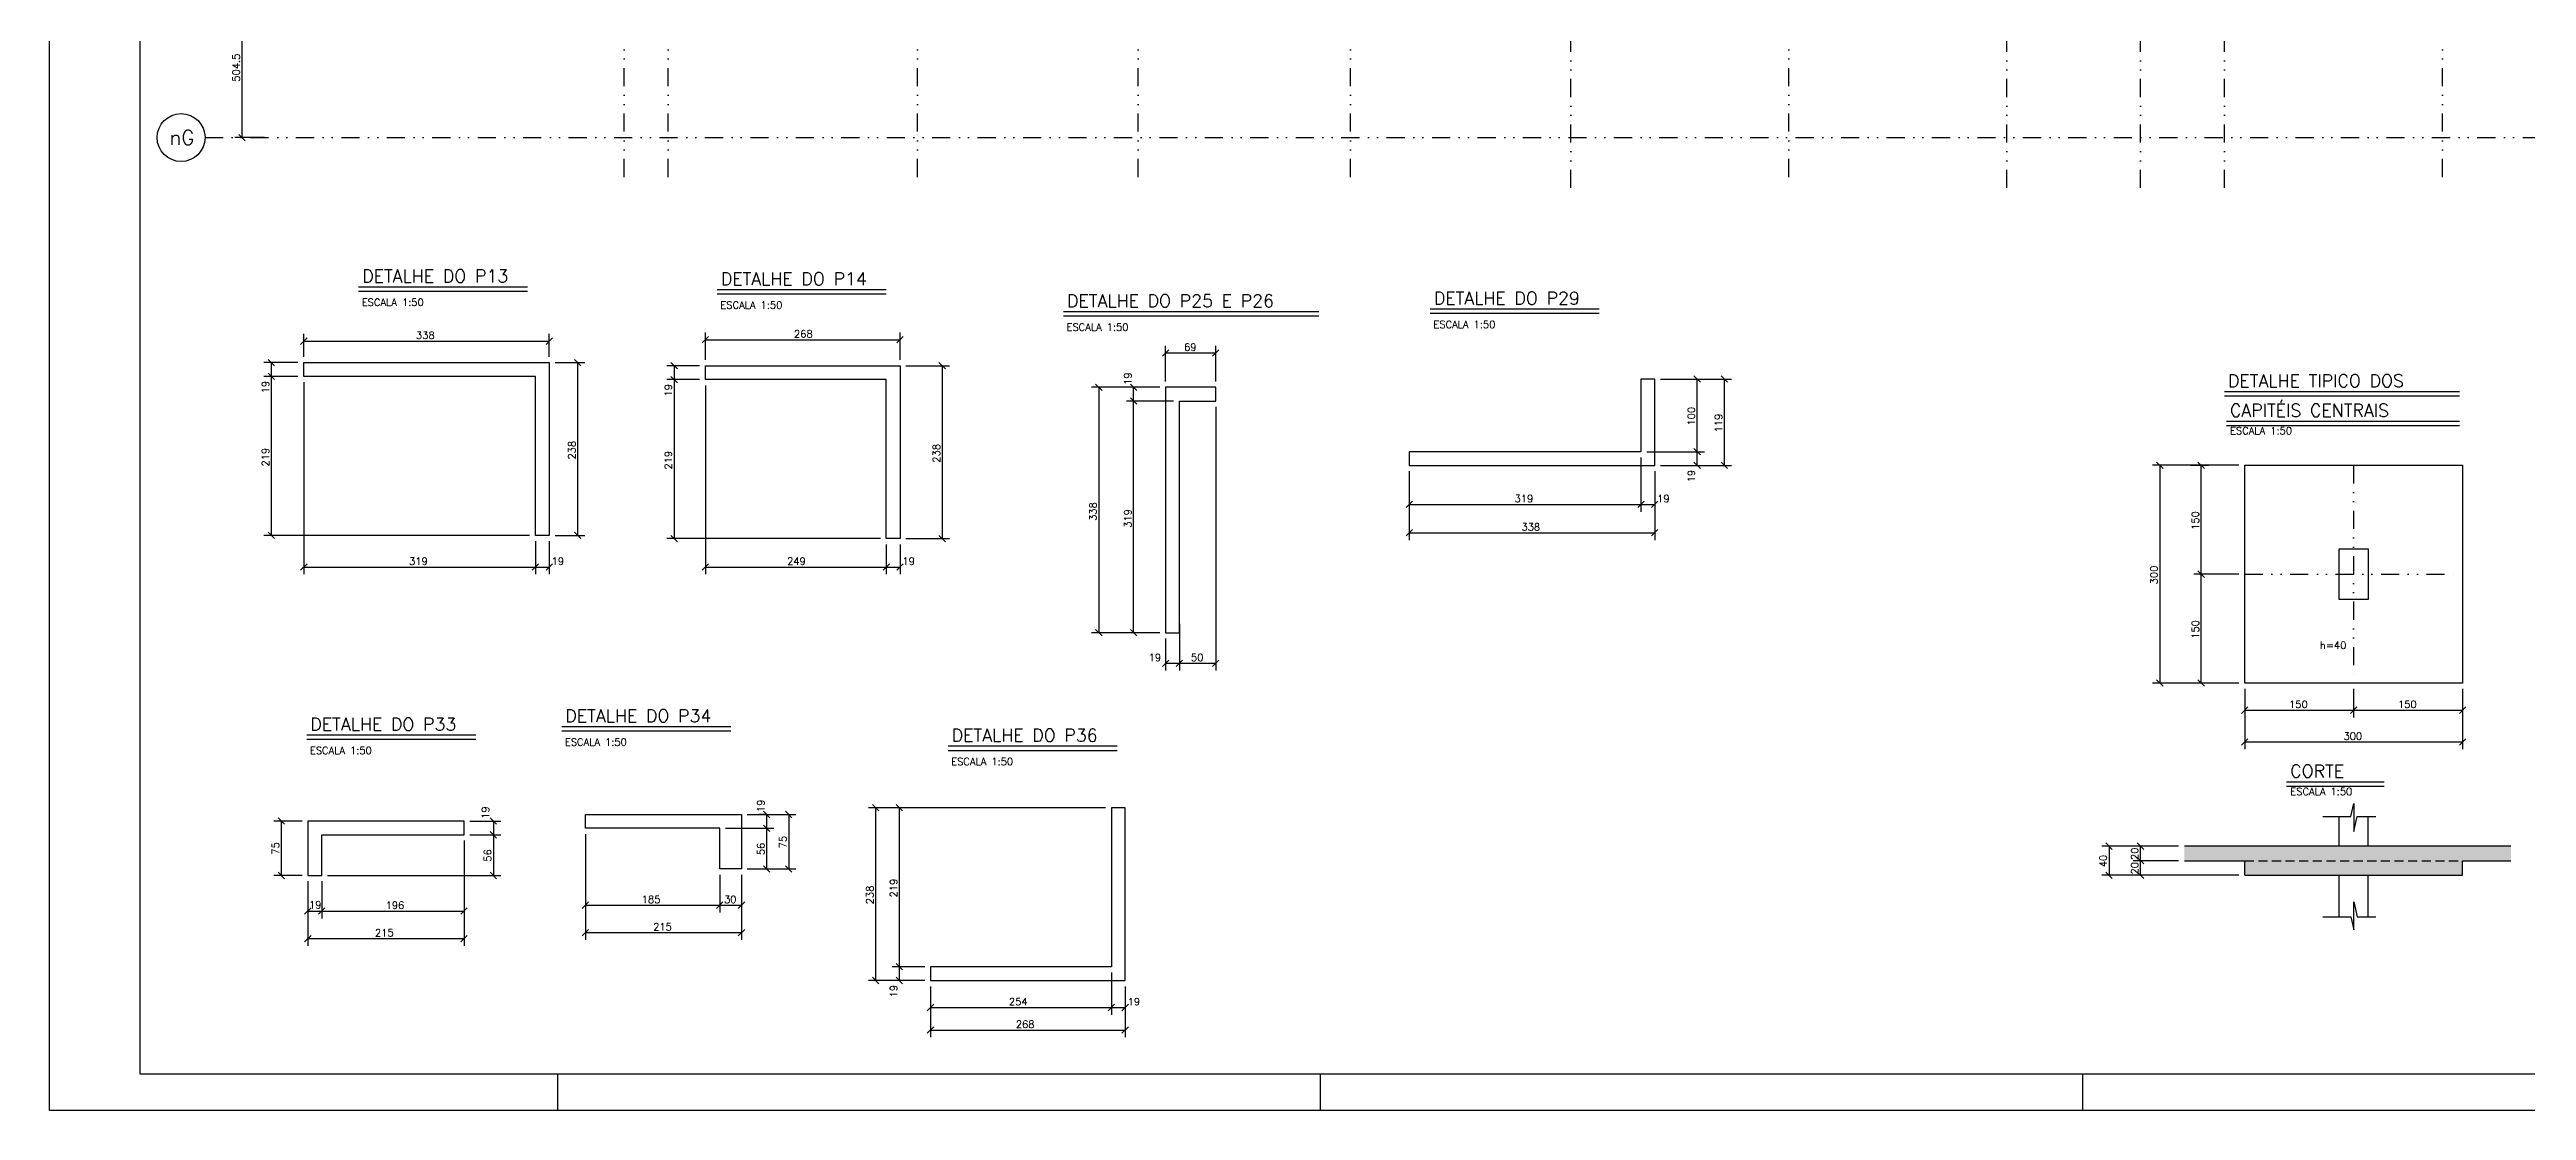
# Model space of a CAD drawing. Extents: x 550200 to 565075, y 404 to 10916.
# Drawn here: x 550200 to 558727, y 404 to 4057 of the extents above; entities that cross this region are included whole.
import ezdxf

# ---------------------------------------------------------------- set-up
doc = ezdxf.new("R2010")
doc.units = 0
doc.header["$LTSCALE"] = 125
doc.header["$MEASUREMENT"] = 0
doc.linetypes.add('DIVIDE', pattern=[1.25, 0.5, -0.25, 0, -0.25, 0, -0.25])
doc.linetypes.add('HIDDEN', pattern=[0.375, 0.25, -0.125])
doc.layers.get('0').update_dxf_attribs({"linetype": 'CONTINUOUS'})
for name, color, linetype in [('205', 14, 'DIVIDE'), ('210', 7, 'HIDDEN'), ('216', 7, 'CONTINUOUS'), ('220', 4, 'CONTINUOUS'), ('221', 5, 'CONTINUOUS'), ('222', 6, 'CONTINUOUS'), ('238', 11, 'CONTINUOUS'), ('250', 5, 'CONTINUOUS'), ('253', 253, 'CONTINUOUS')]:
    doc.layers.add(name, color=color, linetype=linetype)
doc.styles.get("Standard").update_dxf_attribs({"font": 'ROMANS.SHX'})

msp = doc.modelspace()

# ---------------------------------------------------------------- linework, layer by layer
for p, q in [((550199.9, 403.9), (550199.9, 10916.4)), ((551949.9, 403.9), (551949.9, 528.9)), ((554574.9, 403.9), (554574.9, 528.9)), ((557199.9, 403.9), (557199.9, 528.9)), ((565074.9, 403.9), (550199.9, 403.9))]:
    msp.add_line(p, q)
at = {"layer": '205'}
for p, q in [((552178.2, 3617.8), (552178.2, 10272.7)), ((553187.7, 3617.8), (553187.7, 10272.7)), ((553947.2, 3617.8), (553947.2, 10272.7)), ((554678.2, 3617.8), (554678.2, 10272.7)), ((555437.7, 3580.3), (555437.7, 10272.7)), ((556187.7, 3617.8), (556187.7, 10272.7)), ((556937.7, 3580.3), (556937.7, 10272.7)), ((557687.7, 3580.3), (557687.7, 10272.7)), ((558437.7, 3617.8), (558437.7, 10272.7)), ((557398.7, 3580.3), (557398.7, 10031)), ((552329.2, 3617.8), (552328.2, 7765.5)), ((550735.3, 3753.9), (560263.5, 3753.9)), ((558132.1, 2625.5), (558132.1, 1875.5)), ((557757.1, 2250.5), (558507.1, 2250.5))]:
    msp.add_line(p, q, dxfattribs=at)
at = {"layer": '210'}
msp.add_line((557757.1, 1263.8), (558507.1, 1263.8), dxfattribs=at)
at = {"layer": '216'}
for p, q in [((550851.3, 3765), (550873.4, 3742.9)), ((550952.2, 2989.9), (550974.3, 2967.8)), ((551064.2, 3041.8), (551086.3, 3063.9)), ((551909.2, 3041.8), (551931.3, 3063.9)), ((552029.3, 2967.8), (552007.2, 2989.9)), ((552446.8, 3046.7), (552468.9, 3068.8)), ((553116.8, 3046.7), (553138.9, 3068.8)), ((554031, 3001.1), (554053.1, 3023.2)), ((554203.5, 3001.1), (554225.6, 3023.2)), ((550952.2, 2942.4), (550974.3, 2920.3)), ((550952.2, 2942.4), (550974.3, 2920.3)), ((552339.2, 2979.2), (552361.3, 2957.1)), ((552339.2, 2931.7), (552361.3, 2909.6)), ((552339.2, 2931.7), (552361.3, 2909.6)), ((553261.9, 2979.2), (553284, 2957.1)), ((553801.2, 2905), (553823.2, 2882.9)), ((553943.1, 2882.9), (553921, 2905)), ((555883.1, 2911.3), (555861, 2933.4)), ((555976.8, 2911.3), (555954.7, 2933.4)), ((553943.1, 2835.4), (553921, 2857.5)), ((553943.1, 2835.4), (553921, 2857.5)), ((555883.1, 2661.3), (555861, 2683.4)), ((555883.1, 2661.3), (555861, 2683.4)), ((555883.1, 2613.8), (555861, 2635.9)), ((555976.8, 2613.8), (555954.7, 2635.9)), ((557453.8, 2636.6), (557475.9, 2614.5)), ((557618.3, 2614.5), (557596.2, 2636.6)), ((554870, 2479.6), (554892, 2501.7)), ((555667.5, 2479.6), (555689.5, 2501.7)), ((555667.5, 2479.6), (555689.5, 2501.7)), ((555715, 2479.6), (555737, 2501.7)), ((550952.2, 2394.9), (550974.3, 2372.8)), ((552029.3, 2372.8), (552007.2, 2394.9)), ((554870, 2382.1), (554892, 2404.2)), ((555715, 2382.1), (555737, 2404.2)), ((552339.2, 2384.2), (552361.3, 2362.1)), ((553261.9, 2384.2), (553284, 2362.1)), ((551064.2, 2263.9), (551086.3, 2286)), ((551861.7, 2263.9), (551883.8, 2286)), ((551861.7, 2263.9), (551883.8, 2286)), ((551909.2, 2263.9), (551931.3, 2286)), ((552446.8, 2264.1), (552468.9, 2286.2)), ((553069.3, 2264.1), (553091.4, 2286.2)), ((553069.3, 2264.1), (553091.4, 2286.2)), ((553116.8, 2264.1), (553138.9, 2286.2)), ((557618.3, 2239.5), (557596.2, 2261.6)), ((557618.3, 2239.5), (557596.2, 2261.6)), ((553801.2, 2060), (553823.2, 2037.9)), ((553943.1, 2037.9), (553921, 2060)), ((554031, 1932.5), (554053.1, 1954.6)), ((554078.5, 1932.5), (554100.6, 1954.6)), ((554078.5, 1932.5), (554100.6, 1954.6)), ((554203.5, 1932.5), (554225.6, 1954.6)), ((557453.8, 1886.6), (557475.9, 1864.5)), ((557618.3, 1864.5), (557596.2, 1886.6)), ((557746, 1771.2), (557768.1, 1793.3)), ((558121, 1771.2), (558143.1, 1793.3)), ((558121, 1771.2), (558143.1, 1793.3)), ((558496, 1771.2), (558518.1, 1793.3)), ((557746, 1661.7), (557768.1, 1683.8)), ((558496, 1661.7), (558518.1, 1683.8)), ((553055, 1435.3), (553032.9, 1457.4)), ((553136.9, 1435.3), (553114.8, 1457.4)), ((550986.6, 1411.6), (551008.7, 1389.5)), ((551717, 1411.6), (551739.1, 1389.5)), ((552679.9, 1411.8), (552657.8, 1433.9)), ((552679.9, 1364.3), (552657.8, 1386.4)), ((552679.9, 1364.3), (552657.8, 1386.4)), ((552733.6, 1433.9), (552755.7, 1411.8)), ((551717, 1364.1), (551739.1, 1342)), ((551717, 1364.1), (551739.1, 1342)), ((557279, 1324.9), (557301.1, 1302.8)), ((557409.3, 1302.8), (557387.2, 1324.9)), ((550986.6, 1224.1), (551008.7, 1202)), ((551717, 1224.1), (551739.1, 1202)), ((552679.9, 1224.3), (552657.8, 1246.4)), ((552733.6, 1246.4), (552755.7, 1224.3)), ((557279, 1224.9), (557301.1, 1202.8)), ((557409.3, 1252.8), (557387.2, 1274.9)), ((557409.3, 1252.8), (557387.2, 1274.9)), ((557409.3, 1202.8), (557387.2, 1224.9)), ((552033.5, 1099.6), (552055.6, 1121.7)), ((552496, 1099.6), (552518.1, 1121.7)), ((552496, 1099.6), (552518.1, 1121.7)), ((552571, 1099.6), (552593.1, 1121.7)), ((551078.2, 1079.3), (551100.3, 1101.4)), ((551125.7, 1079.3), (551147.8, 1101.4)), ((551125.7, 1079.3), (551147.8, 1101.4)), ((551615.7, 1079.3), (551637.8, 1101.4)), ((552033.5, 1005.1), (552055.6, 1027.2)), ((552571, 1005.1), (552593.1, 1027.2)), ((551078.2, 984.8), (551100.3, 1006.9)), ((551615.7, 984.8), (551637.8, 1006.9)), ((553055, 840.3), (553032.9, 862.4)), ((553136.9, 887.8), (553114.8, 909.9)), ((553136.9, 887.8), (553114.8, 909.9)), ((553136.9, 840.3), (553114.8, 862.4)), ((553221.8, 747.5), (553243.9, 769.6)), ((553844.3, 747.5), (553866.4, 769.6)), ((553844.3, 747.5), (553866.4, 769.6)), ((553891.8, 747.5), (553913.9, 769.6)), ((553221.8, 669.7), (553243.9, 691.8)), ((553891.8, 669.7), (553913.9, 691.8))]:
    msp.add_line(p, q, dxfattribs=at)
at = {"layer": '220'}
for p, q in [((558673.4, 1313.8), (557549.4, 1313.8)), ((557549.4, 1263.8), (557757.1, 1263.8)), ((557757.1, 1213.8), (557757.1, 1263.8)), ((557757.1, 1213.8), (558507.1, 1213.8)), ((558507.1, 1263.8), (558673.4, 1263.8)), ((558507.1, 1213.8), (558507.1, 1263.8))]:
    msp.add_line(p, q, dxfattribs=at)
for points in [[(551920.2, 2978.8), (551920.2, 2383.8), (551872.7, 2383.8), (551872.7, 2931.3), (551075.2, 2931.3), (551075.2, 2978.8), (551920.2, 2978.8)], [(553127.8, 2968.1), (553127.8, 2373.1), (553080.3, 2373.1), (553080.3, 2920.6), (552457.8, 2920.6), (552457.8, 2968.1), (553127.8, 2968.1)], [(554881, 2672.3), (554881, 2624.8), (555726, 2624.8), (555726, 2922.3), (555678.5, 2922.3), (555678.5, 2672.3), (554881, 2672.3)], [(554089.5, 2099), (554089.5, 2099), (554089.5, 2846.5), (554214.5, 2846.5), (554214.5, 2894), (554042, 2894), (554042, 2049), (554089.5, 2049), (554089.5, 2099)], [(558082.1, 2338), (558182.1, 2338), (558182.1, 2163), (558082.1, 2163), (558082.1, 2338)], [(551136.8, 1353.1), (551626.8, 1353.1), (551626.8, 1400.6), (551089.3, 1400.6), (551089.3, 1213.1), (551136.8, 1213.1), (551136.8, 1353.1)], [(552507.1, 1375.4), (552044.6, 1375.4), (552044.6, 1422.9), (552582.1, 1422.9), (552582.1, 1235.4), (552507.1, 1235.4), (552507.1, 1375.4)], [(553902.8, 851.3), (553902.8, 1446.3), (553855.3, 1446.3), (553855.3, 898.8), (553232.8, 898.8), (553232.8, 851.3), (553902.8, 851.3)]]:
    msp.add_lwpolyline(points, dxfattribs=at)
at = {"layer": '221'}
for p, q in [((551263.9, 3225.3), (551845.9, 3225.3)), ((552498.4, 3215.7), (553080.4, 3215.7)), ((553690.1, 3139.8), (554569.1, 3139.8)), ((554953.1, 3149), (555535.1, 3149)), ((557686.9, 2864.5), (558496.2, 2864.5)), ((557693.8, 2762.8), (558496.2, 2762.8)), ((551963, 1711), (552545.1, 1711)), ((551085.2, 1682), (551667.2, 1682)), ((553293, 1643.9), (553875.1, 1643.9)), ((557901.3, 1520.5), (558237.2, 1520.5))]:
    msp.add_line(p, q, dxfattribs=at)
msp.add_circle((550652.8, 3753.9), 82.5, dxfattribs=at)
at = {"layer": '222'}
for p, q in [((550512.4, 528.9), (550512.4, 10791.4)), ((551263.9, 3240.3), (551845.9, 3240.3)), ((552498.4, 3230.7), (553080.4, 3230.7)), ((554953.1, 3164), (555535.1, 3164)), ((553690.1, 3154.8), (554569.1, 3154.8)), ((557686.9, 2879.5), (558496.2, 2879.5)), ((557693.8, 2777.8), (558496.2, 2777.8)), ((551963, 1726), (552545.1, 1726)), ((551085.2, 1697), (551667.2, 1697)), ((553293, 1658.9), (553875.1, 1658.9)), ((557901.3, 1535.5), (558237.2, 1535.5)), ((564949.9, 528.9), (550512.4, 528.9))]:
    msp.add_line(p, q, dxfattribs=at)
at = {"layer": '238'}
for p, q in [((558082.1, 1313.8), (558082.1, 1416.2)), ((558182.1, 1313.8), (558182.1, 1416.2)), ((558082.1, 1070.5), (558082.1, 1213.8)), ((558182.1, 1070.5), (558182.1, 1213.8))]:
    msp.add_line(p, q, dxfattribs=at)
msp.add_lwpolyline([(557757.1, 2625.5), (558507.1, 2625.5), (558507.1, 1875.5), (557757.1, 1875.5), (557757.1, 2625.5)], dxfattribs=at)
at = {"layer": '250'}
for p, q in [((550862.3, 4258.4), (550862.3, 3753.9)), ((550939.9, 3753.9), (550837.3, 3753.9)), ((551075.2, 2998.8), (551075.2, 3077.8)), ((551920.2, 2998.8), (551920.2, 3077.8)), ((552457.8, 2988.1), (552457.8, 3082.8)), ((553127.8, 2988.1), (553127.8, 3082.8)), ((551075.2, 3052.8), (551920.2, 3052.8)), ((552457.8, 3057.8), (553127.8, 3057.8)), ((554042, 2914), (554042, 3037.2)), ((554042, 3012.2), (554214.5, 3012.2)), ((554214.5, 2914), (554214.5, 3037.2)), ((551055.2, 2978.8), (550938.2, 2978.8)), ((551055.2, 2931.3), (550938.2, 2931.3)), ((550963.2, 2978.8), (550963.2, 2931.3)), ((550963.2, 2931.3), (550963.2, 2383.8)), ((551075.2, 2911.3), (551075.2, 2250)), ((551940.2, 2978.8), (552043.2, 2978.8)), ((552018.2, 2383.8), (552018.2, 2978.8)), ((552437.8, 2968.1), (552325.2, 2968.1)), ((552437.8, 2920.6), (552325.2, 2920.6)), ((552350.2, 2968.1), (552350.2, 2920.6)), ((552350.2, 2920.6), (552350.2, 2373.1)), ((552457.8, 2900.6), (552457.8, 2250.2)), ((553147.8, 2968.1), (553298, 2968.1)), ((553273, 2968.1), (553273, 2373.1)), ((555746, 2922.3), (555990.8, 2922.3)), ((555872.1, 2672.3), (555872.1, 2922.3)), ((555879.5, 2922.3), (555897.1, 2922.3)), ((555965.8, 2624.8), (555965.8, 2922.3)), ((554022, 2894), (553787.2, 2894)), ((553812.2, 2894), (553812.2, 2049)), ((553931.3, 2894), (553907.1, 2894)), ((554069.5, 2846.5), (553907.1, 2846.5)), ((553932.1, 2846.5), (553932.1, 2894)), ((553932.1, 2049), (553932.1, 2846.5)), ((554214.5, 2826.5), (554214.5, 1918.5)), ((555678.5, 2652.3), (555678.5, 2465.7)), ((555698.5, 2672.3), (555897.1, 2672.3)), ((555872.1, 2624.8), (555872.1, 2672.3)), ((554881, 2604.8), (554881, 2368.1)), ((554881, 2604.8), (554881, 2465.7)), ((555726, 2604.8), (555726, 2368.1)), ((555746, 2624.8), (555990.8, 2624.8)), ((555766, 2624.8), (555897.1, 2624.8)), ((557737.1, 2625.5), (557439.8, 2625.5)), ((557464.8, 2625.5), (557464.8, 1875.5)), ((557570.3, 2625.5), (557632.2, 2625.5)), ((557607.2, 2250.5), (557607.2, 2625.5)), ((554881, 2490.7), (555678.5, 2490.7)), ((555678.5, 2490.7), (555726, 2490.7)), ((555726, 2491.8), (555726, 2465.7)), ((554881, 2393.1), (555726, 2393.1)), ((551852.7, 2383.8), (550938.2, 2383.8)), ((551872.7, 2363.8), (551872.7, 2250)), ((551920.2, 2363.8), (551920.2, 2250)), ((551940.2, 2383.8), (552043.2, 2383.8)), ((553060.3, 2373.1), (552325.2, 2373.1)), ((553080.3, 2353.1), (553080.3, 2250.2)), ((553127.8, 2353.1), (553127.8, 2250.2)), ((553147.8, 2373.1), (553298, 2373.1)), ((551075.2, 2275), (551872.7, 2275)), ((551872.7, 2275), (551920.2, 2275)), ((552457.8, 2275.2), (553080.3, 2275.2)), ((553080.3, 2275.2), (553127.8, 2275.2)), ((557737.1, 2250.5), (557582.2, 2250.5)), ((557607.2, 1875.5), (557607.2, 2250.5)), ((554022, 2049), (553787.2, 2049)), ((554022, 2049), (553907.1, 2049)), ((554089.5, 2079), (554089.5, 1918.5)), ((554042, 2029), (554042, 1918.5)), ((554042, 1943.5), (554089.5, 1943.5)), ((554089.5, 1943.5), (554214.5, 1943.5)), ((557737.1, 1875.5), (557439.8, 1875.5)), ((557737.1, 1875.5), (557582.2, 1875.5)), ((557757.1, 1855.5), (557757.1, 1647.8)), ((557757.1, 1855.5), (557757.1, 1757.3)), ((558132.1, 1855.5), (558132.1, 1757.3)), ((558507.1, 1855.5), (558507.1, 1647.8)), ((558507.1, 1799.4), (558507.1, 1757.3)), ((557757.1, 1782.3), (558132.1, 1782.3)), ((558132.1, 1782.3), (558507.1, 1782.3)), ((557757.1, 1672.8), (558507.1, 1672.8)), ((558122.5, 1416.2), (558133.1, 1461.3)), ((558133.1, 1461.3), (558133.1, 1363.9)), ((551069.3, 1400.6), (550972.6, 1400.6)), ((550997.6, 1400.6), (550997.6, 1213.1)), ((551646.8, 1400.6), (551753, 1400.6)), ((551728, 1400.6), (551728, 1353.1)), ((552527.1, 1375.4), (552693.8, 1375.4)), ((552602.1, 1422.9), (552769.7, 1422.9)), ((552666.8, 1422.9), (552643.8, 1422.9)), ((552668.8, 1375.4), (552668.8, 1422.9)), ((552668.8, 1235.4), (552668.8, 1375.4)), ((552744.7, 1422.9), (552744.7, 1235.4)), ((553835.3, 1446.3), (553019, 1446.3)), ((553044, 851.3), (553044, 1446.3)), ((553240.3, 1446.3), (553100.8, 1446.3)), ((553125.8, 898.8), (553125.8, 1446.3)), ((558026.5, 1416.2), (558122.5, 1416.2)), ((558133.1, 1363.9), (558144.5, 1416.2)), ((558144.5, 1416.2), (558207.9, 1416.2)), ((551626.8, 1333.1), (551626.8, 970.9)), ((551626.8, 1333.1), (551626.8, 1065.4)), ((551646.8, 1353.1), (551753, 1353.1)), ((551728, 1353.1), (551728, 1213.1)), ((552044.6, 1355.4), (552044.6, 991.1)), ((552044.6, 1355.4), (552044.6, 1085.6)), ((557529.4, 1313.8), (557265.1, 1313.8)), ((557290.1, 1313.8), (557290.1, 1213.8)), ((557413.2, 1313.8), (557373.2, 1313.8)), ((557398.2, 1263.8), (557398.2, 1313.8)), ((551069.3, 1213.1), (550972.6, 1213.1)), ((551156.8, 1213.1), (551753, 1213.1)), ((552507.1, 1215.4), (552507.1, 1085.6)), ((552582.1, 1215.4), (552582.1, 991.1)), ((552602.1, 1235.4), (552769.7, 1235.4)), ((552622.1, 1235.4), (552693.8, 1235.4)), ((557737.1, 1213.8), (557265.1, 1213.8)), ((557529.4, 1263.8), (557373.2, 1263.8)), ((557451.5, 1213.8), (557373.2, 1213.8)), ((557398.2, 1213.8), (557398.2, 1263.8)), ((551089.3, 1193.1), (551089.3, 970.9)), ((551089.3, 1193.1), (551089.3, 1065.4)), ((551136.8, 1193.1), (551136.8, 1065.4)), ((552044.6, 1110.6), (552507.1, 1110.6)), ((552507.1, 1110.6), (552582.1, 1110.6)), ((558133.1, 1025.4), (558133.1, 1122.7)), ((558133.1, 1122.7), (558144.5, 1070.5)), ((551089.3, 1090.4), (551136.8, 1090.4)), ((551136.8, 1090.4), (551626.8, 1090.4)), ((552582.1, 1091.6), (552582.1, 1085.6)), ((558026.5, 1070.5), (558122.5, 1070.5)), ((558122.5, 1070.5), (558133.1, 1025.4)), ((558144.5, 1070.5), (558207.9, 1070.5)), ((551089.3, 995.9), (551626.8, 995.9)), ((552044.6, 1016.1), (552582.1, 1016.1)), ((553212.8, 898.8), (553100.8, 898.8)), ((553125.8, 851.3), (553125.8, 898.8)), ((553855.3, 878.8), (553855.3, 733.6)), ((553212.8, 851.3), (553019, 851.3)), ((553212.8, 851.3), (553100.8, 851.3)), ((553232.8, 831.3), (553232.8, 655.7)), ((553232.8, 831.3), (553232.8, 733.6)), ((553902.8, 831.3), (553902.8, 655.7)), ((553232.8, 758.6), (553855.3, 758.6)), ((553855.3, 758.6), (553902.8, 758.6)), ((553902.8, 758.6), (553902.8, 733.6)), ((553232.8, 680.7), (553902.8, 680.7))]:
    msp.add_line(p, q, dxfattribs=at)
at = {"layer": '253'}
for points in [[(557549.4, 1313.8), (557549.4, 1263.8), (557757.1, 1263.8)], [(557549.4, 1313.8), (557757.1, 1263.8), (558673.4, 1313.8)], [(557757.1, 1263.8), (558507.1, 1263.8), (558673.4, 1313.8)], [(558507.1, 1263.8), (558673.4, 1263.8), (558673.4, 1313.8)], [(557757.1, 1213.8), (558507.1, 1213.8), (557757.1, 1263.8)], [(558507.1, 1213.8), (558507.1, 1263.8), (557757.1, 1263.8)]]:
    msp.add_solid(points, dxfattribs=at)

# ---------------------------------------------------------------- texts
at = {"layer": '216'}
for s, p in [('504.5', (550854.8, 3946.2)), ('19', (550955.7, 2873)), ('19', (552342.7, 2862.3)), ('19', (553924.6, 2902.3)), ('100', (555864.6, 2762.3)), ('119', (555958.3, 2738.6)), ('219', (550955.7, 2621.3)), ('238', (552010.7, 2645.1)), ('219', (552342.7, 2610.6)), ('238', (553265.5, 2634.4)), ('19', (555864.6, 2566.5)), ('338', (553804.7, 2434)), ('319', (553924.6, 2410.2)), ('150', (557599.7, 2403)), ('300', (557457.3, 2215.5)), ('150', (557599.7, 2028)), ('19', (552661.3, 1431.2)), ('19', (551713, 1408)), ('75', (550990.1, 1284.3)), ('56', (551720.5, 1260.6)), ('56', (552661.3, 1282.9)), ('75', (552737.2, 1306.6)), ('40', (557282.6, 1241.3)), ('20', (557390.7, 1266.3)), ('219', (553118.3, 1137.6)), ('20', (557390.7, 1216.3)), ('238', (553036.5, 1113.8)), ('19', (553118.3, 793))]:
    msp.add_text(s, height=25, rotation=90, dxfattribs=at).set_placement(p)
for s, p in [('ESCALA 1:50', (551274.9, 3174.2)), ('ESCALA 1:50', (552509.5, 3164.6)), ('338', (551461.5, 3060.3)), ('268', (552762.8, 3065.3)), ('ESCALA 1:50', (553701.1, 3088.7)), ('ESCALA 1:50', (554964.1, 3097.9)), ('69', (554105.8, 3019.7)), ('ESCALA 1:50', (557706.6, 2731.9)), ('319', (555243.5, 2498.2)), ('19', (555734.3, 2498.2)), ('338', (555267.3, 2400.6)), ('319', (551437.7, 2282.5)), ('19', (551928.5, 2282.5)), ('249', (552739.1, 2282.7)), ('19', (553136.2, 2282.7)), ('19', (553983.7, 1951)), ('50', (554129.5, 1951)), ('h=40', (558016, 1993.2)), ('150', (557909.6, 1789.8)), ('150', (558284.6, 1789.8)), ('ESCALA 1:50', (551096.2, 1630.9)), ('ESCALA 1:50', (551974.1, 1659.9)), ('300', (558097.1, 1680.3)), ('ESCALA 1:50', (553304.1, 1592.8)), ('ESCALA 1:50', (557914.1, 1489.7)), ('19', (551093.4, 1099.5)), ('196', (551356.8, 1097.9)), ('185', (552238.8, 1118.1)), ('30', (552522.1, 1118.1)), ('215', (551320.3, 1003.4)), ('215', (552278.2, 1023.6)), ('254', (553502.8, 766.1)), ('19', (553911.2, 766.1)), ('268', (553526.6, 688.2))]:
    msp.add_text(s, height=25, dxfattribs=at).set_placement(p)
at = {"layer": '220'}
msp.add_text('nG', height=50, dxfattribs=at).set_placement((550612.6, 3729.1))
at = {"layer": '222'}
for s, p in [('DETALHE DO P13', (551276.4, 3255.3)), ('DETALHE DO P14', (552511, 3245.7)), ('DETALHE DO P25 E P26', (553702.6, 3169.8)), ('DETALHE DO P29', (554965.6, 3179)), ('DETALHE TIPICO DOS', (557699.4, 2894.5)), ('CAPITÉIS CENTRAIS', (557706.3, 2792.8)), ('DETALHE DO P33', (551097.7, 1712)), ('DETALHE DO P34', (551975.6, 1741)), ('DETALHE DO P36', (553305.6, 1673.9)), ('CORTE', (557913.8, 1550.5))]:
    msp.add_text(s, height=43.75, dxfattribs=at).set_placement(p)

doc.saveas('drawing.dxf')
